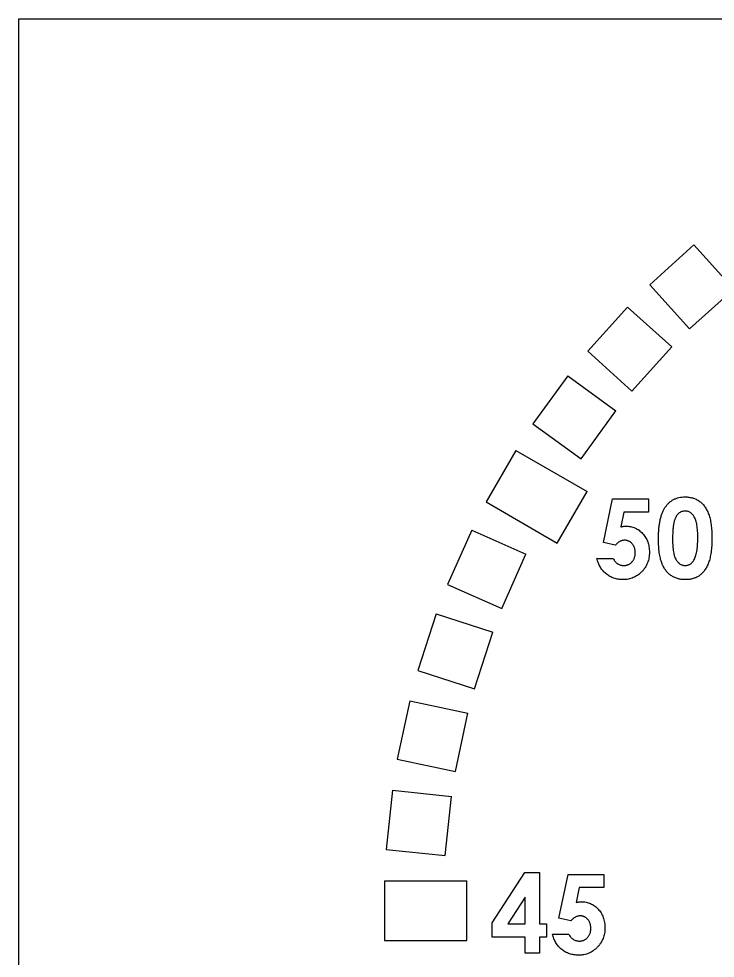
# Model space of a CAD drawing. Header units: millimetres. Extents: x 0 to 216, y -15 to 156.
# Drawn here: x 0 to 60.9, y 73.8 to 156 of the extents above; entities that cross this region are included whole.
import ezdxf

# ---------------------------------------------------------------- set-up
doc = ezdxf.new("R2010")
doc.units = ezdxf.units.MM

msp = doc.modelspace()

# ---------------------------------------------------------------- linework, layer by layer
at = {"color": 7, "linetype": 'Continuous', "lineweight": 25}
for p, q in [((0, 0), (0, 156)), ((0, 156), (216, 156)), ((59.078, 136.219), (55.214, 132.739)), ((59.078, 136.219), (62.558, 132.354)), ((55.214, 132.739), (58.693, 128.875)), ((58.693, 128.875), (62.558, 132.354)), ((53.261, 130.786), (49.781, 126.922)), ((53.261, 130.786), (57.125, 127.307)), ((49.781, 126.922), (53.646, 123.442)), ((53.646, 123.442), (57.125, 127.307)), ((48.043, 124.775), (44.986, 120.568)), ((48.043, 124.775), (52.25, 121.719)), ((49.193, 117.512), (52.25, 121.719)), ((44.986, 120.568), (49.193, 117.512)), ((43.482, 118.252), (40.882, 113.748)), ((43.482, 118.252), (49.717, 114.652)), ((47.117, 110.148), (49.717, 114.652)), ((40.882, 113.748), (47.117, 110.148)), ((51.147, 110.19), (51.956, 114.007)), ((51.956, 114.007), (55.088, 114.007)), ((55.088, 114.007), (55.088, 112.861)), ((52.934, 112.861), (52.666, 111.56)), ((55.088, 112.861), (52.934, 112.861)), ((39.628, 111.287), (37.513, 106.537)), ((39.628, 111.287), (44.378, 109.172)), ((52.186, 109.952), (51.147, 110.19)), ((42.263, 104.422), (44.378, 109.172)), ((50.59, 108.804), (52.001, 108.804)), ((37.513, 106.537), (42.263, 104.422)), ((36.523, 103.958), (34.916, 99.013)), ((36.523, 103.958), (41.469, 102.351)), ((39.862, 97.406), (41.469, 102.351)), ((34.916, 99.013), (39.862, 97.406)), ((34.201, 96.344), (33.12, 91.258)), ((34.201, 96.344), (39.288, 95.263)), ((38.207, 90.177), (39.288, 95.263)), ((33.12, 91.258), (38.207, 90.177)), ((32.688, 88.53), (32.145, 83.358)), ((32.688, 88.53), (37.86, 87.986)), ((37.316, 82.815), (37.86, 87.986)), ((32.145, 83.358), (37.316, 82.815)), ((32, 80.6), (39.2, 80.6)), ((32, 80.6), (32, 75.4)), ((39.2, 75.4), (39.2, 80.6)), ((41.41, 76.941), (44.268, 81.335)), ((44.268, 81.335), (45.555, 81.335)), ((45.555, 81.335), (45.555, 76.837)), ((47.258, 77.342), (48.067, 81.159)), ((48.067, 81.159), (51.199, 81.159)), ((51.199, 81.159), (51.199, 80.012)), ((49.045, 80.012), (48.776, 78.711)), ((51.199, 80.012), (49.045, 80.012)), ((44.32, 79.179), (42.797, 76.837)), ((44.32, 76.837), (44.32, 79.179)), ((48.297, 77.103), (47.258, 77.342)), ((41.41, 75.691), (41.41, 76.941)), ((42.797, 76.837), (44.32, 76.837)), ((45.555, 76.837), (46.172, 76.837)), ((46.172, 76.837), (46.172, 75.691)), ((44.32, 75.691), (41.41, 75.691)), ((44.32, 74.28), (44.32, 75.691)), ((45.555, 75.691), (45.555, 74.28)), ((46.172, 75.691), (45.555, 75.691)), ((46.701, 75.955), (48.112, 75.955)), ((32, 75.4), (39.2, 75.4)), ((45.555, 74.28), (44.32, 74.28))]:
    msp.add_line(p, q, dxfattribs=at)
for points, knots in [([(56.535, 113.248), (56.589, 113.322), (56.693, 113.468), (56.876, 113.659), (57.072, 113.822), (57.286, 113.954), (57.514, 114.058), (57.758, 114.132), (58.017, 114.174), (58.196, 114.18), (58.287, 114.183)], [0, 0, 0, 0, 0.132314, 0.2587, 0.380912, 0.500535, 0.620923, 0.742376, 0.868281, 1, 1, 1, 1]), ([(58.287, 114.183), (58.346, 114.183), (58.464, 114.181), (58.637, 114.162), (58.804, 114.133), (58.965, 114.094), (59.119, 114.041), (59.267, 113.978), (59.408, 113.901), (59.543, 113.814), (59.673, 113.716), (59.793, 113.604), (59.907, 113.481), (60.012, 113.345), (60.11, 113.197), (60.201, 113.038), (60.284, 112.865), (60.36, 112.68), (60.428, 112.479), (60.485, 112.26), (60.534, 112.023), (60.576, 111.768), (60.607, 111.493), (60.628, 111.2), (60.643, 110.888), (60.644, 110.675), (60.645, 110.565)], [0, 0, 0, 0, 0.036635, 0.072034, 0.106626, 0.140306, 0.173619, 0.206426, 0.239067, 0.271883, 0.30484, 0.338529, 0.372616, 0.407548, 0.443719, 0.481312, 0.520113, 0.560913, 0.604025, 0.650075, 0.699572, 0.752363, 0.808789, 0.868954, 0.932675, 1, 1, 1, 1]), ([(55.97, 110.5), (55.971, 110.653), (55.974, 110.947), (56.002, 111.372), (56.045, 111.765), (56.107, 112.125), (56.184, 112.454), (56.282, 112.749), (56.394, 113.015), (56.489, 113.172), (56.535, 113.248)], [0, 0, 0, 0, 0.161071, 0.310789, 0.449904, 0.578376, 0.696617, 0.805987, 0.906562, 1, 1, 1, 1]), ([(58.317, 112.949), (58.263, 112.946), (58.157, 112.941), (58.003, 112.899), (57.858, 112.833), (57.748, 112.753), (57.666, 112.678), (57.608, 112.609), (57.552, 112.532), (57.503, 112.444), (57.457, 112.348), (57.412, 112.243), (57.374, 112.126), (57.338, 112.001), (57.306, 111.862), (57.279, 111.71), (57.255, 111.543), (57.239, 111.36), (57.223, 111.163), (57.212, 110.951), (57.207, 110.724), (57.206, 110.567), (57.205, 110.486)], [0, 0, 0, 0, 0.053834, 0.105543, 0.158054, 0.211987, 0.240207, 0.269794, 0.301343, 0.334608, 0.370284, 0.408089, 0.448681, 0.492069, 0.538664, 0.590371, 0.646388, 0.707195, 0.772947, 0.843643, 0.919308, 1, 1, 1, 1]), ([(59.41, 110.565), (59.409, 110.673), (59.408, 110.882), (59.392, 111.181), (59.37, 111.455), (59.337, 111.702), (59.295, 111.923), (59.244, 112.118), (59.183, 112.288), (59.11, 112.432), (59.03, 112.554), (58.945, 112.659), (58.855, 112.748), (58.759, 112.823), (58.656, 112.879), (58.548, 112.92), (58.434, 112.944), (58.357, 112.947), (58.317, 112.949)], [0, 0, 0, 0, 0.112115, 0.215802, 0.310203, 0.395993, 0.47341, 0.542778, 0.604548, 0.659357, 0.708764, 0.755356, 0.798687, 0.840017, 0.880203, 0.919733, 0.959049, 1, 1, 1, 1]), ([(52.666, 111.56), (52.702, 111.57), (52.774, 111.59), (52.883, 111.61), (52.989, 111.623), (53.058, 111.625), (53.091, 111.626)], [0, 0, 0, 0, 0.263654, 0.51998, 0.767103, 1, 1, 1, 1]), ([(53.091, 111.626), (53.165, 111.624), (53.309, 111.621), (53.52, 111.589), (53.722, 111.54), (53.914, 111.47), (54.097, 111.378), (54.27, 111.267), (54.434, 111.137), (54.585, 110.987), (54.725, 110.822), (54.846, 110.644), (54.949, 110.455), (55.031, 110.254), (55.096, 110.043), (55.143, 109.82), (55.171, 109.586), (55.175, 109.427), (55.176, 109.345)], [0, 0, 0, 0, 0.063401, 0.124976, 0.184492, 0.243474, 0.302264, 0.361384, 0.421482, 0.483455, 0.545936, 0.608143, 0.66982, 0.732332, 0.796092, 0.861643, 0.929435, 1, 1, 1, 1]), ([(52.998, 110.391), (52.963, 110.39), (52.893, 110.387), (52.788, 110.365), (52.685, 110.33), (52.583, 110.282), (52.482, 110.219), (52.381, 110.144), (52.282, 110.054), (52.219, 109.986), (52.186, 109.952)], [0, 0, 0, 0, 0.11036, 0.221186, 0.334364, 0.452977, 0.577234, 0.708804, 0.849355, 1, 1, 1, 1]), ([(53.942, 109.302), (53.941, 109.342), (53.939, 109.418), (53.927, 109.529), (53.905, 109.635), (53.875, 109.736), (53.836, 109.832), (53.789, 109.922), (53.733, 110.008), (53.667, 110.086), (53.598, 110.157), (53.523, 110.22), (53.444, 110.272), (53.363, 110.317), (53.276, 110.35), (53.187, 110.373), (53.093, 110.39), (53.03, 110.391), (52.998, 110.391)], [0, 0, 0, 0, 0.072891, 0.141883, 0.209282, 0.274623, 0.338439, 0.401305, 0.465006, 0.52832, 0.59074, 0.650981, 0.70969, 0.767212, 0.824188, 0.881767, 0.939955, 1, 1, 1, 1]), ([(58.323, 106.952), (58.261, 106.953), (58.14, 106.955), (57.963, 106.971), (57.795, 107.001), (57.632, 107.038), (57.478, 107.09), (57.33, 107.152), (57.19, 107.225), (57.058, 107.309), (56.934, 107.406), (56.816, 107.515), (56.705, 107.634), (56.602, 107.766), (56.505, 107.909), (56.415, 108.064), (56.333, 108.23), (56.256, 108.41), (56.189, 108.605), (56.129, 108.818), (56.08, 109.051), (56.041, 109.304), (56.009, 109.576), (55.986, 109.867), (55.972, 110.177), (55.971, 110.39), (55.97, 110.5)], [0, 0, 0, 0, 0.038217, 0.074867, 0.110158, 0.144454, 0.17808, 0.211171, 0.243687, 0.275872, 0.308376, 0.341263, 0.37515, 0.409655, 0.445157, 0.482073, 0.520576, 0.560554, 0.603108, 0.648689, 0.697948, 0.750768, 0.807309, 0.867656, 0.931861, 1, 1, 1, 1]), ([(57.205, 110.486), (57.206, 110.381), (57.209, 110.181), (57.221, 109.892), (57.247, 109.629), (57.278, 109.39), (57.322, 109.177), (57.373, 108.988), (57.436, 108.825), (57.509, 108.686), (57.59, 108.567), (57.677, 108.467), (57.768, 108.379), (57.866, 108.308), (57.971, 108.254), (58.081, 108.215), (58.197, 108.191), (58.277, 108.188), (58.317, 108.186)], [0, 0, 0, 0, 0.110734, 0.212341, 0.305502, 0.389835, 0.46669, 0.535262, 0.596763, 0.651066, 0.701036, 0.74786, 0.791833, 0.834284, 0.875334, 0.916035, 0.957652, 1, 1, 1, 1]), ([(60.645, 110.565), (60.644, 110.454), (60.643, 110.238), (60.629, 109.923), (60.605, 109.628), (60.575, 109.351), (60.533, 109.094), (60.484, 108.855), (60.426, 108.635), (60.355, 108.433), (60.28, 108.248), (60.197, 108.076), (60.107, 107.917), (60.014, 107.769), (59.911, 107.636), (59.804, 107.513), (59.689, 107.406), (59.569, 107.308), (59.441, 107.224), (59.306, 107.15), (59.161, 107.09), (59.009, 107.038), (58.849, 107.001), (58.681, 106.971), (58.504, 106.955), (58.384, 106.953), (58.323, 106.952)], [0, 0, 0, 0, 0.068491, 0.133077, 0.193829, 0.251083, 0.304401, 0.354408, 0.401295, 0.444701, 0.485692, 0.524676, 0.562307, 0.597947, 0.632474, 0.665752, 0.697985, 0.729586, 0.760825, 0.792355, 0.824313, 0.857156, 0.890927, 0.92596, 0.962061, 1, 1, 1, 1]), ([(59.071, 108.659), (59.099, 108.71), (59.157, 108.816), (59.224, 108.997), (59.281, 109.2), (59.33, 109.426), (59.364, 109.678), (59.392, 109.952), (59.406, 110.25), (59.409, 110.457), (59.41, 110.565)], [0, 0, 0, 0, 0.088871, 0.186355, 0.294078, 0.412237, 0.541778, 0.682703, 0.835096, 1, 1, 1, 1]), ([(55.176, 109.345), (55.174, 109.263), (55.17, 109.1), (55.14, 108.862), (55.087, 108.633), (55.014, 108.414), (54.918, 108.206), (54.803, 108.006), (54.666, 107.817), (54.509, 107.641), (54.339, 107.48), (54.158, 107.338), (53.966, 107.218), (53.765, 107.122), (53.556, 107.045), (53.338, 106.99), (53.11, 106.958), (52.955, 106.954), (52.877, 106.952)], [0, 0, 0, 0, 0.066755, 0.131728, 0.19481, 0.256899, 0.318751, 0.380351, 0.443324, 0.507463, 0.571506, 0.633361, 0.693942, 0.753929, 0.813802, 0.874524, 0.936222, 1, 1, 1, 1]), ([(52.947, 108.186), (52.981, 108.188), (53.048, 108.19), (53.146, 108.203), (53.241, 108.229), (53.331, 108.264), (53.418, 108.307), (53.5, 108.362), (53.578, 108.425), (53.653, 108.498), (53.72, 108.579), (53.779, 108.666), (53.831, 108.757), (53.87, 108.856), (53.902, 108.96), (53.926, 109.069), (53.94, 109.184), (53.941, 109.262), (53.942, 109.302)], [0, 0, 0, 0, 0.0611793, 0.1203714, 0.1784417, 0.2359341, 0.2942679, 0.3526543, 0.4131221, 0.4755858, 0.5389001, 0.601869, 0.6643327, 0.727647, 0.7924087, 0.8591195, 0.9281351, 1, 1, 1, 1]), ([(52.877, 106.952), (52.806, 106.953), (52.667, 106.957), (52.463, 106.979), (52.266, 107.017), (52.078, 107.073), (51.895, 107.142), (51.722, 107.227), (51.556, 107.329), (51.397, 107.444), (51.25, 107.574), (51.115, 107.715), (50.993, 107.868), (50.885, 108.033), (50.792, 108.21), (50.709, 108.397), (50.642, 108.596), (50.608, 108.734), (50.59, 108.804)], [0, 0, 0, 0, 0.0659348, 0.1300373, 0.1923621, 0.2538195, 0.3141994, 0.3746699, 0.4351541, 0.4964787, 0.5578093, 0.6190309, 0.6796912, 0.7409613, 0.8033753, 0.8668177, 0.932318, 1, 1, 1, 1]), ([(52.001, 108.804), (52.027, 108.755), (52.077, 108.661), (52.173, 108.535), (52.279, 108.428), (52.397, 108.339), (52.525, 108.272), (52.659, 108.221), (52.801, 108.192), (52.898, 108.188), (52.947, 108.186)], [0, 0, 0, 0, 0.138114, 0.268408, 0.394191, 0.517092, 0.637493, 0.757004, 0.877294, 1, 1, 1, 1]), ([(58.317, 108.186), (58.356, 108.187), (58.431, 108.19), (58.542, 108.213), (58.646, 108.25), (58.745, 108.303), (58.837, 108.37), (58.923, 108.452), (59.001, 108.549), (59.047, 108.622), (59.071, 108.659)], [0, 0, 0, 0, 0.124035, 0.242846, 0.360342, 0.479042, 0.599334, 0.725488, 0.858549, 1, 1, 1, 1]), ([(48.776, 78.711), (48.813, 78.722), (48.885, 78.742), (48.994, 78.762), (49.1, 78.775), (49.169, 78.777), (49.202, 78.777)], [0, 0, 0, 0, 0.263654, 0.51998, 0.767103, 1, 1, 1, 1]), ([(49.202, 78.777), (49.275, 78.776), (49.42, 78.773), (49.631, 78.741), (49.833, 78.692), (50.025, 78.621), (50.208, 78.53), (50.381, 78.419), (50.545, 78.288), (50.696, 78.138), (50.835, 77.974), (50.956, 77.796), (51.06, 77.607), (51.142, 77.406), (51.207, 77.194), (51.254, 76.972), (51.282, 76.738), (51.285, 76.578), (51.287, 76.497)], [0, 0, 0, 0, 0.0634005, 0.1249764, 0.1844922, 0.2434736, 0.3022637, 0.3613836, 0.4214818, 0.4834545, 0.5459361, 0.6081427, 0.6698203, 0.7323323, 0.7960922, 0.8616427, 0.9294352, 1, 1, 1, 1]), ([(49.109, 77.543), (49.074, 77.541), (49.003, 77.539), (48.899, 77.517), (48.796, 77.482), (48.694, 77.434), (48.593, 77.37), (48.492, 77.296), (48.393, 77.206), (48.33, 77.138), (48.297, 77.103)], [0, 0, 0, 0, 0.11036, 0.221186, 0.334364, 0.452977, 0.577234, 0.708804, 0.849355, 1, 1, 1, 1]), ([(50.053, 76.454), (50.052, 76.493), (50.05, 76.569), (50.038, 76.681), (50.016, 76.787), (49.985, 76.888), (49.947, 76.984), (49.899, 77.074), (49.843, 77.159), (49.778, 77.237), (49.709, 77.309), (49.634, 77.372), (49.555, 77.423), (49.474, 77.469), (49.387, 77.502), (49.297, 77.525), (49.204, 77.541), (49.141, 77.542), (49.109, 77.543)], [0, 0, 0, 0, 0.0728906, 0.1418833, 0.2092821, 0.2746226, 0.3384392, 0.4013049, 0.4650062, 0.5283201, 0.5907403, 0.6509809, 0.7096903, 0.7672118, 0.824188, 0.8817668, 0.9399547, 1, 1, 1, 1]), ([(51.287, 76.497), (51.285, 76.415), (51.28, 76.252), (51.25, 76.013), (51.197, 75.785), (51.125, 75.565), (51.029, 75.357), (50.913, 75.158), (50.777, 74.969), (50.62, 74.793), (50.45, 74.631), (50.268, 74.489), (50.077, 74.37), (49.876, 74.274), (49.667, 74.197), (49.449, 74.142), (49.221, 74.11), (49.066, 74.105), (48.987, 74.103)], [0, 0, 0, 0, 0.066755, 0.131728, 0.19481, 0.256899, 0.318751, 0.380351, 0.443324, 0.507463, 0.571506, 0.633361, 0.693942, 0.753929, 0.813802, 0.874524, 0.936222, 1, 1, 1, 1]), ([(49.058, 75.338), (49.092, 75.339), (49.159, 75.342), (49.257, 75.355), (49.351, 75.38), (49.442, 75.415), (49.529, 75.459), (49.611, 75.514), (49.689, 75.577), (49.763, 75.65), (49.831, 75.731), (49.889, 75.818), (49.942, 75.909), (49.981, 76.008), (50.013, 76.112), (50.037, 76.221), (50.051, 76.336), (50.052, 76.414), (50.053, 76.454)], [0, 0, 0, 0, 0.061179, 0.120371, 0.178442, 0.235934, 0.294268, 0.352654, 0.413122, 0.475586, 0.5389, 0.601869, 0.664333, 0.727647, 0.792409, 0.85912, 0.928135, 1, 1, 1, 1]), ([(48.987, 74.103), (48.917, 74.105), (48.778, 74.109), (48.574, 74.13), (48.377, 74.169), (48.188, 74.225), (48.006, 74.293), (47.833, 74.379), (47.666, 74.48), (47.508, 74.596), (47.361, 74.725), (47.226, 74.867), (47.103, 75.02), (46.995, 75.184), (46.903, 75.361), (46.82, 75.548), (46.753, 75.747), (46.719, 75.885), (46.701, 75.955)], [0, 0, 0, 0, 0.065935, 0.130037, 0.192362, 0.25382, 0.314199, 0.37467, 0.435154, 0.496479, 0.557809, 0.619031, 0.679691, 0.740961, 0.803375, 0.866818, 0.932318, 1, 1, 1, 1]), ([(48.112, 75.955), (48.138, 75.907), (48.188, 75.812), (48.284, 75.687), (48.39, 75.58), (48.507, 75.491), (48.636, 75.424), (48.77, 75.373), (48.912, 75.343), (49.009, 75.34), (49.058, 75.338)], [0, 0, 0, 0, 0.138114, 0.268408, 0.394191, 0.517092, 0.637493, 0.757004, 0.877294, 1, 1, 1, 1])]:
    msp.add_open_spline(points, degree=3, knots=knots, dxfattribs=at)

doc.saveas('drawing.dxf')
